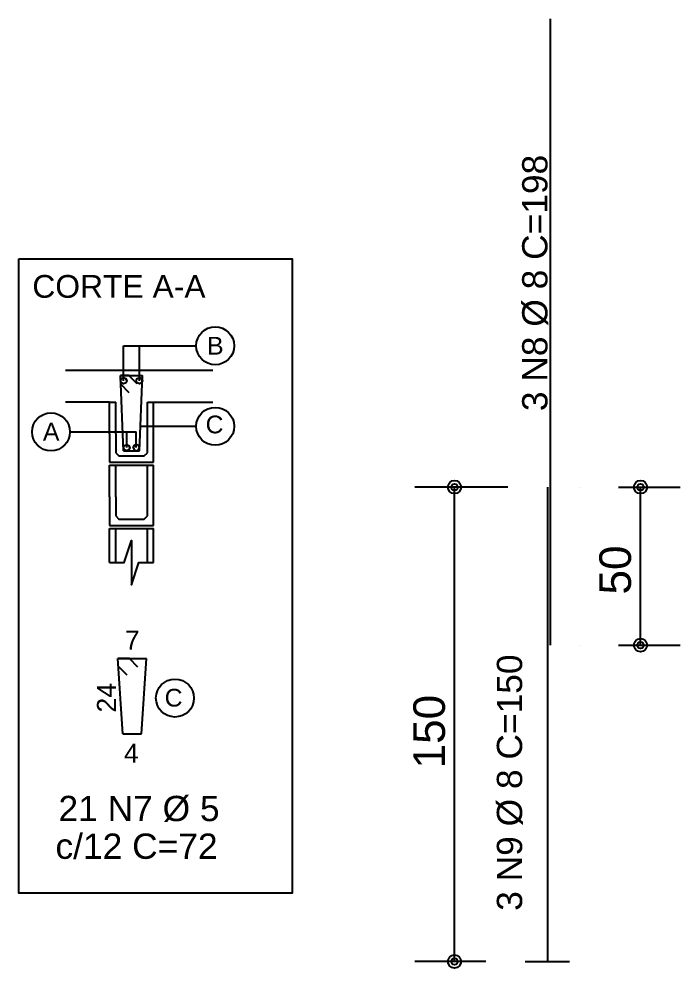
# Model space of a CAD drawing. Extents: x 3 to 128, y 2 to 83.
# Drawn here: x 104.59 to 108.77, y 29.73 to 35.73 of the extents above; entities that cross this region are included whole.
import ezdxf

# ---------------------------------------------------------------- set-up
doc = ezdxf.new("R2010")
doc.units = 0
doc.header["$MEASUREMENT"] = 0
doc.linetypes.add('ESTILO_TQS_0001', pattern=[1, 0.7, -0.3])
for name, color, linetype in [('1', 3, 'CONTINUOUS'), ('22', 178, 'CONTINUOUS'), ('3', 7, 'CONTINUOUS'), ('35', 255, 'CONTINUOUS'), ('4', 5, 'CONTINUOUS')]:
    doc.layers.add(name, color=color, linetype=linetype)
doc.styles.add('TQS_ARIAL', font='arial.ttf')

msp = doc.modelspace()

# ---------------------------------------------------------------- linework, layer by layer
at = {"layer": '1', "color": 3, "linetype": 'ESTILO_TQS_0001'}
msp.add_line((107.790355, 29.774121), (108.070355, 29.774121), dxfattribs=at)
at = {"layer": '22', "color": 178, "linetype": 'Continuous'}
for points in [[(105.230929, 33.446457), (105.236787, 33.460599), (105.250929, 33.466457), (105.265071, 33.460599), (105.270929, 33.446457), (105.265071, 33.432314), (105.250929, 33.426457), (105.236787, 33.432314), (105.230929, 33.446457)], [(105.270929, 33.446457), (105.265071, 33.460599)], [(105.330929, 33.446457), (105.336787, 33.460599), (105.350929, 33.466457), (105.365071, 33.460599), (105.370929, 33.446457), (105.365071, 33.432314), (105.350929, 33.426457), (105.336787, 33.432314), (105.330929, 33.446457)], [(105.370929, 33.446457), (105.365071, 33.460599)], [(105.250564, 33.023728), (105.256422, 33.037871), (105.270564, 33.043728), (105.284706, 33.037871), (105.290564, 33.023728), (105.284706, 33.009586), (105.270564, 33.003728), (105.256422, 33.009586), (105.250564, 33.023728)], [(105.290564, 33.023728), (105.284706, 33.037871)], [(105.351294, 33.023728), (105.345436, 33.037871), (105.331294, 33.043728), (105.317151, 33.037871), (105.311294, 33.023728), (105.317151, 33.009586), (105.331294, 33.003728), (105.345436, 33.009586), (105.351294, 33.023728)], [(105.311294, 33.023728), (105.317151, 33.037871)]]:
    msp.add_lwpolyline(points, dxfattribs=at)
at = {"layer": '3', "color": 7, "linetype": 'Continuous'}
for p, q in [((105.815726, 33.511457), (104.883371, 33.511457)), ((105.160929, 33.311457), (104.883451, 33.311457)), ((105.160929, 33.111457), (105.160929, 33.311457)), ((105.160929, 33.311457), (105.200929, 33.311457)), ((105.160929, 33.311457), (105.200929, 33.311457)), ((105.160929, 33.311457), (105.200929, 33.311457)), ((105.200929, 33.111457), (105.200929, 33.311457)), ((105.400929, 33.111457), (105.400929, 33.311457)), ((105.400929, 33.311457), (105.815726, 33.311457)), ((105.400929, 33.311457), (105.440929, 33.311457)), ((105.400929, 33.311457), (105.440929, 33.311457)), ((105.440929, 33.111457), (105.440929, 33.311457)), ((105.160929, 33.111457), (105.160929, 32.931457)), ((105.200929, 33.111457), (105.200929, 32.991457)), ((105.400929, 32.991457), (105.400929, 33.111457)), ((105.400929, 32.991457), (105.400929, 33.111457)), ((105.440929, 32.931457), (105.440929, 33.111457)), ((105.200929, 32.991457), (105.220929, 32.971457)), ((105.200929, 32.991457), (105.200929, 32.991457)), ((105.200929, 32.991457), (105.220929, 32.971457)), ((105.220929, 32.971457), (105.380929, 32.971457)), ((105.220929, 32.971457), (105.380929, 32.971457)), ((105.380929, 32.971457), (105.400929, 32.991457)), ((105.380929, 32.971457), (105.400929, 32.991457)), ((105.160929, 32.931457), (105.440929, 32.931457)), ((105.160929, 32.711457), (105.160929, 32.911457)), ((105.160929, 32.911457), (105.440929, 32.911457)), ((105.200929, 32.711457), (105.200929, 32.911457)), ((105.400929, 32.711457), (105.400929, 32.911457)), ((105.440929, 32.711457), (105.440929, 32.911457)), ((105.160929, 32.711457), (105.160929, 32.531457)), ((105.200929, 32.711457), (105.200929, 32.591457)), ((105.400929, 32.591457), (105.400929, 32.711457)), ((105.400929, 32.591457), (105.400929, 32.711457)), ((105.440929, 32.531457), (105.440929, 32.711457)), ((105.200929, 32.591457), (105.220929, 32.571457)), ((105.200929, 32.591457), (105.220929, 32.571457)), ((105.200929, 32.591457), (105.200929, 32.591457)), ((105.380929, 32.571457), (105.400929, 32.591457)), ((105.380929, 32.571457), (105.400929, 32.591457)), ((105.160929, 32.531457), (105.440929, 32.531457)), ((105.220929, 32.571457), (105.380929, 32.571457)), ((105.220929, 32.571457), (105.380929, 32.571457)), ((105.160929, 32.311457), (105.160929, 32.511457)), ((105.160929, 32.511457), (105.440929, 32.511457)), ((105.200929, 32.311457), (105.200929, 32.511457)), ((105.400929, 32.311457), (105.400929, 32.511457)), ((105.440929, 32.311457), (105.440929, 32.511457)), ((105.160929, 32.296606), (105.160929, 32.311457)), ((105.200929, 32.296606), (105.200929, 32.311457)), ((105.400929, 32.296606), (105.400929, 32.311457)), ((105.400929, 32.296606), (105.400929, 32.311457)), ((105.440929, 32.296606), (105.440929, 32.311457))]:
    msp.add_line(p, q, dxfattribs=at)
for points in [[(104.589525, 34.216638), (106.315693, 34.216638), (106.315693, 30.206641), (104.589525, 30.206641), (104.589525, 34.216638)], [(105.160929, 32.296606), (105.254262, 32.296606), (105.300929, 32.436606), (105.300929, 32.156606), (105.347595, 32.296606), (105.440929, 32.296606)]]:
    msp.add_lwpolyline(points, dxfattribs=at)
at = {"layer": '35', "color": 255, "linetype": 'Continuous'}
for p, q in [((105.250929, 33.667456), (105.709917, 33.667456)), ((105.250929, 33.446457), (105.250929, 33.667456)), ((105.350929, 33.446457), (105.350929, 33.667456)), ((105.250929, 33.003957), (105.230929, 33.478957)), ((105.230929, 33.478957), (105.370929, 33.478957)), ((105.283962, 33.478957), (105.230929, 33.478957)), ((105.336995, 33.425924), (105.283962, 33.478957)), ((105.350929, 33.003957), (105.370929, 33.478957)), ((105.230929, 33.425924), (105.283962, 33.372891)), ((105.356905, 33.158129), (105.709917, 33.158129)), ((104.91194, 33.123014), (105.331294, 33.123014)), ((105.270564, 33.023728), (105.270564, 33.123014)), ((105.331294, 33.023728), (105.331294, 33.123014)), ((105.250929, 33.003957), (105.350929, 33.003957)), ((107.680355, 32.774121), (107.092355, 32.774121)), ((107.342355, 29.774121), (107.342355, 32.774121)), ((107.930355, 32.774121), (107.930355, 32.774121)), ((108.130355, 32.774121), (108.130355, 32.774121)), ((108.380355, 32.774121), (108.768355, 32.774121)), ((108.518355, 31.774121), (108.518355, 32.774121)), ((108.130355, 31.774121), (108.130355, 31.774121)), ((108.380355, 31.774121), (108.768355, 31.774121)), ((105.245009, 31.214018), (105.215009, 31.689018)), ((105.215009, 31.689018), (105.395009, 31.689018)), ((105.288042, 31.689018), (105.215009, 31.689018)), ((105.341075, 31.635985), (105.288042, 31.689018)), ((105.365009, 31.214018), (105.395009, 31.689018)), ((105.218943, 31.638935), (105.271976, 31.585902)), ((105.245009, 31.214018), (105.365009, 31.214018)), ((107.540355, 29.774121), (107.092355, 29.774121)), ((107.790355, 29.774121), (107.790355, 29.774121))]:
    msp.add_line(p, q, dxfattribs=at)
for centre, radius in [((105.829917, 33.667456), 0.12), ((105.829917, 33.158129), 0.12), ((104.79194, 33.123014), 0.12), ((107.342355, 32.774121), 0.041625), ((107.342355, 32.774121), 0.02075), ((108.518355, 32.774121), 0.041625), ((108.518355, 32.774121), 0.02075), ((108.518355, 31.774121), 0.041625), ((108.518355, 31.774121), 0.02075), ((105.575662, 31.439616), 0.12), ((107.342355, 29.774121), 0.041625), ((107.342355, 29.774121), 0.02075)]:
    msp.add_circle(centre, radius, dxfattribs=at)
at = {"layer": '4', "color": 5, "linetype": 'Continuous'}
for points in [[(107.950355, 31.774121), (107.950355, 35.734121)], [(107.930355, 32.774121), (107.930355, 29.774121)]]:
    msp.add_lwpolyline(points, dxfattribs=at)

# ---------------------------------------------------------------- texts
at = {"layer": '3', "color": 7, "linetype": 'Continuous', "style": 'TQS_ARIAL'}
for s, height, p in [('3 N8 %%c 8 C=198', 0.16, (107.930355, 33.254121)), ('3 N9 %%c 8 C=150', 0.16, (107.770355, 30.094121)), ('24', 0.12, (105.202541, 31.34834))]:
    msp.add_text(s, height=height, rotation=90, dxfattribs=at).set_placement(p)
for s, height, p in [('CORTE A-A', 0.144, (104.67398, 33.97104)), ('B', 0.112, (105.778886, 33.611895)), ('C', 0.112, (105.769367, 33.113937)), ('A', 0.112, (104.740945, 33.068419)), ('7', 0.12, (105.258556, 31.745467)), ('C', 0.112, (105.510259, 31.386028)), ('4', 0.12, (105.252897, 31.030801)), ('21 N7 %%c 5 ', 0.16, (104.839167, 30.661309)), ('c/12 C=72', 0.16, (104.820251, 30.422968))]:
    msp.add_text(s, height=height, dxfattribs=at).set_placement(p)
at = {"layer": '35', "color": 255, "linetype": 'Continuous', "style": 'TQS_ARIAL'}
for s, p in [('50', (108.458355, 32.094121)), ('150', (107.282355, 30.994121))]:
    msp.add_text(s, height=0.2, rotation=90, dxfattribs=at).set_placement(p)

doc.saveas('drawing.dxf')
